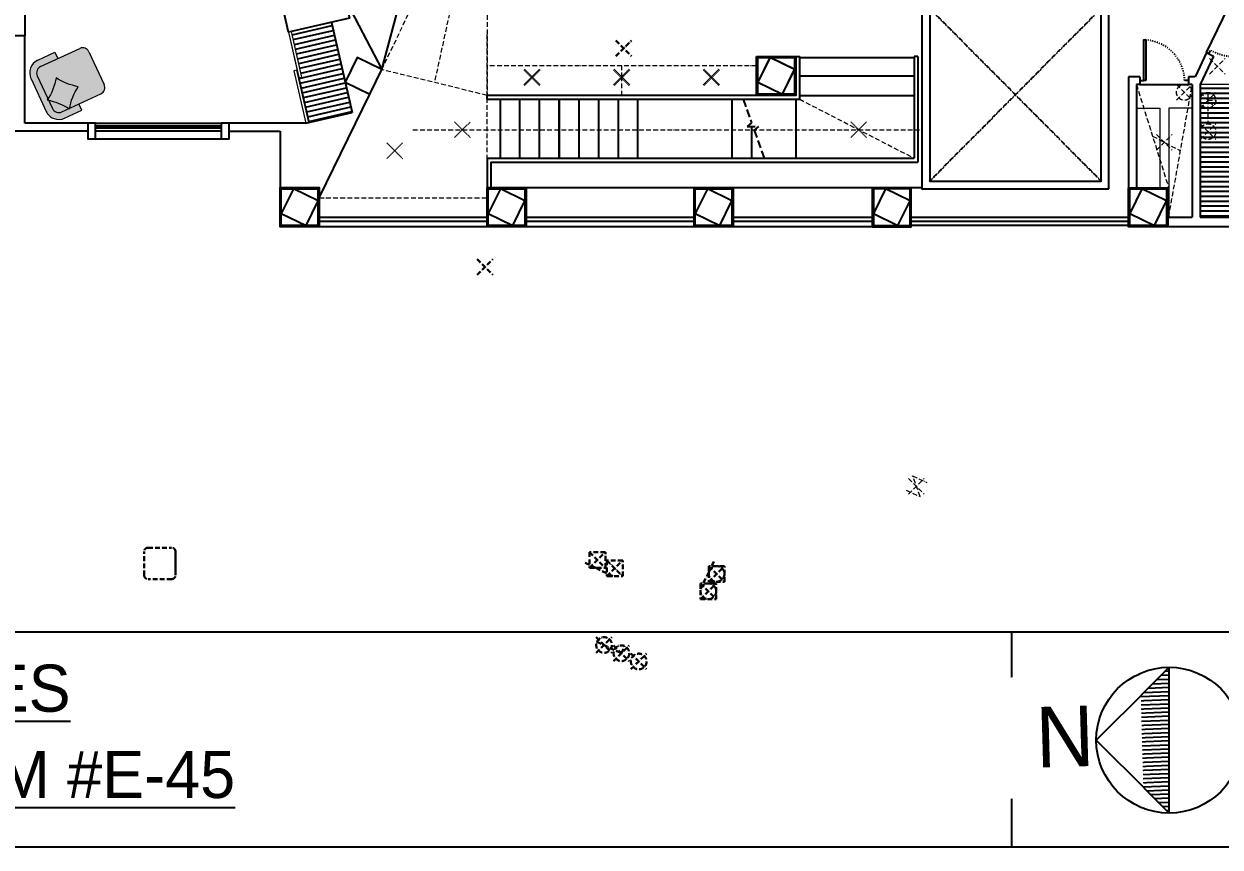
# Model space of a CAD drawing. Header units: millimetres. Extents: x -16811 to 32579, y 147992 to 176118.
# Drawn here: x -2039 to 13206, y 148017 to 158508 of the extents above; entities that cross this region are included whole.
import ezdxf

# ---------------------------------------------------------------- set-up
doc = ezdxf.new("R2010")
doc.units = ezdxf.units.MM
doc.header["$MEASUREMENT"] = 0
doc.header["$PDMODE"] = 3
doc.header["$PDSIZE"] = 100
for name, pattern in [('ACAD_ISO02W100', [15, 12, -3]), ('ACAD_ISO03W100', [30, 12, -18]), ('ACAD_ISO10W100', [18, 12, -3, 0, -3]), ('HIDDEN2', [0.14, 0.1, -0.04])]:
    doc.linetypes.add(name, pattern=pattern)
doc.layers.get('0').update_dxf_attribs({"color": 6, "linetype": 'ACAD_ISO10W100', "lineweight": 30, "plot": 0})
for name, color, linetype, lineweight, plot in [('0[2345]', 6, 'ACAD_ISO10W100', 30, False), ('0[234]', 6, 'ACAD_ISO10W100', 30, False), ('0[345]', 6, 'ACAD_ISO10W100', 30, False), ('0[34]', 6, 'ACAD_ISO10W100', 30, False)]:
    doc.layers.add(name, color=color, linetype=linetype, lineweight=lineweight, plot=plot)
for name, color, linetype, lineweight in [('Column[12345]', 7, 'Continuous', 25), ('Furniture[2345]', 7, 'Continuous', 20), ('Furniture[34]', 7, 'Continuous', 20), ('Wall.Furniture[2345]', 7, 'Continuous', 20), ('Wall.Furniture[34]', 7, 'Continuous', 20)]:
    doc.layers.add(name, color=color, linetype=linetype, lineweight=lineweight)
for name, color, linetype in [('Door[34]', 8, 'Continuous'), ('Elevation[34]', 8, 'Continuous'), ('Elevator[12345]', 8, 'Continuous'), ('Elevator[24]', 8, 'Continuous'), ('Glass[1234]', 132, 'ACAD_ISO02W100'), ('Glass[2345]', 132, 'ACAD_ISO02W100'), ('Hatching[2345]', 7, 'Continuous'), ('Hatching[34]', 7, 'Continuous'), ('Wall[12345]', 7, 'Continuous'), ('Wall[2345]', 7, 'Continuous'), ('Wall[34]', 7, 'Continuous'), ('Window[1234]', 8, 'Continuous'), ('Window[2345]', 8, 'Continuous')]:
    doc.layers.add(name, color=color, linetype=linetype)
doc.layers.add('TEXT.layout', color=7, linetype='Continuous', true_color=0x43484c)
doc.styles.get("Standard").update_dxf_attribs({"font": 'stylu.ttf'})

msp = doc.modelspace()

# ---------------------------------------------------------------- hatches: boundary and pattern name
at = {"ltscale": 5}
h = msp.add_hatch(color=256, dxfattribs=at)
h.set_gradient(color1=(255, 255, 255), color2=(212, 212, 212), one_color=1, tint=0.83, name='HEMISPHERICAL')
h.paths.add_polyline_path([(-107, 151482), (-107, 151782)])
at = {"layer": 'Hatching[2345]'}
h = msp.add_hatch(dxfattribs=at)
h.set_pattern_fill('LINE', color=252, scale=500, angle=13, style=0)
h.paths.add_polyline_path([(2144, 157377), (1596, 157251), (1465, 157822), (1503, 157830), (1370, 158411), (1880, 158528)])
h = msp.add_hatch(color=254, dxfattribs=at)
h.set_gradient(color1=(249, 237, 210), color2=(246, 230, 192), rotation=180, one_color=1, tint=0.86, name='INVSPHERICAL')
h.paths.add_polyline_path([(-1521, 157306, -0.41452), (-1756, 157393, 0.000261), (-1756, 157393), (-1949, 157810, -0.414214), (-1863, 158045), (-1644, 158147), (-1607, 158067), (-1826, 157965, 0.414219), (-1869, 157847), (-1733, 157553, -0.006255), (-1742, 157539, -0.005783), (-1724, 157535), (-1676, 157430, 0.414214), (-1558, 157387), (-1466, 157429, -0.002396), (-1459, 157425, -0.002695), (-1458, 157433), (-1338, 157489), (-1301, 157408)])
h = msp.add_hatch(color=254, dxfattribs=at)
h.set_gradient(color1=(249, 237, 210), color2=(246, 230, 192), rotation=180, one_color=1, tint=0.86, name='INVSPHERICAL')
h.paths.add_polyline_path([(-1017, 157735, -0.413316), (-1059, 157618), (-1458, 157433, -0.103147), (-1346, 157708, -0.103741), (-1629, 157822, -0.10483), (-1733, 157553), (-1869, 157847, -0.414209), (-1826, 157965), (-1328, 158196, -0.412595), (-1210, 158153)])
h.paths.add_polyline_path([(-1466, 157429), (-1558, 157387, -0.414011), (-1676, 157430, -0.000047), (-1676, 157430, -0.00006), (-1676, 157430, -0.000066), (-1676, 157430), (-1724, 157535, -0.088386)])
h = msp.add_hatch(color=155, dxfattribs=at)
h.set_gradient(color1=(77, 116, 179), color2=(119, 149, 197), one_color=1, tint=0.62, name='SPHERICAL')
h.paths.add_polyline_path([(-1629, 157822, -0.111158), (-1742, 157539, -0.096635), (-1459, 157425, -0.105872), (-1346, 157708, -0.103741)])
h = msp.add_hatch(color=9, dxfattribs=at)
h.set_gradient(color1=(208, 197, 154), color2=(213, 203, 165), one_color=1, tint=0.74, name='SPHERICAL')
h.paths.add_polyline_path([(-1459, 157425, 0.055292), (-1616, 157504), (-1616, 157465, -0.045732), (-1483, 157407), (-1429, 157407, -0.095635), (-1321, 157661, -0.016586), (-1370, 157671, 0.090586)])
h.paths.add_polyline_path([(-1483, 157407, -0.017765), (-1435, 157378, -0.010134), (-1429, 157407)])
h.paths.add_polyline_path([(-1694, 157528, -0.015706), (-1718, 157491, -0.032885), (-1616, 157465), (-1616, 157504, 0.025567)])
at = {"layer": 'Hatching[34]'}
h = msp.add_hatch(dxfattribs=at)
h.set_pattern_fill('LINE', color=8, scale=500, style=0)
h.paths.add_polyline_path([(13512, 156991), (13551, 156991), (13551, 157735), (12951, 157735), (12951, 156045), (13512, 156045)])
at = {"layer": 'TEXT.layout'}
h = msp.add_hatch(dxfattribs=at)
h.set_pattern_fill('ANSI31', color=30, scale=417.652427, angle=317.2952, style=0)
h.set_pattern_definition([(2.29516, (175417.947, 113475.54), (-2.090735, 52.164672), [])])
h.paths.add_polyline_path([(12557, 150308), (11628, 149379), (12557, 148450)])

# ---------------------------------------------------------------- linework, layer by layer
at = {"ltscale": 5}
for p, q in [((5249, 151574), (5103, 151645)), ((5249, 151574), (5466, 151469)), ((6689, 151520), (6760, 151666)), ((6584, 151303), (6689, 151520)), ((5264, 150634), (5576, 150487)), ((5576, 150487), (5619, 150577))]:
    msp.add_line(p, q, dxfattribs=at)
msp.add_lwpolyline([(-107, 151482), (-107, 151782), (-107, 151482, -0.414214), (-157, 151432), (-457, 151432, -0.414214), (-507, 151482), (-507, 151782, -0.414214), (-457, 151832), (-157, 151832, -0.414214), (-107, 151782)], format="xyb", dxfattribs=at)
for points in [[(5171, 151774), (5171, 151574), (5371, 151574), (5371, 151774)], [(5392, 151669), (5392, 151469), (5592, 151469), (5592, 151669)], [(6889, 151598), (6689, 151598), (6689, 151398), (6889, 151398)], [(6784, 151377), (6584, 151377), (6584, 151177), (6784, 151177)]]:
    msp.add_lwpolyline(points, close=True, dxfattribs=at)
for centre in [(6789, 151498), (6684, 151277), (5355, 150592), (5576, 150487), (5797, 150382)]:
    msp.add_circle(centre, 100, dxfattribs=at)
for p in [(5271, 151674), (5492, 151569), (6789, 151498), (6684, 151277), (5355, 150592), (5576, 150487), (5797, 150382)]:
    msp.add_point(p, dxfattribs=at)
at = {"layer": '0[2345]', "lineweight": 0, "ltscale": 5}
for p, q in [((3594, 159610), (3193, 157762)), ((3863, 156421), (3863, 158406)), ((1723, 156291), (3863, 156291))]:
    msp.add_line(p, q, dxfattribs=at)
msp.add_lwpolyline([(3863, 157597), (2523, 157926), (3325, 159610), (3863, 159610)], close=True, dxfattribs=at)
at = {"layer": '0[2345]', "lineweight": 0}
for p in [(3550, 157159), (2685, 156891)]:
    msp.add_point(p, dxfattribs=at)
at = {"layer": '0[234]', "lineweight": 0, "ltscale": 5}
for p, q in [((7294, 157972), (3863, 157972)), ((5581, 157828), (5581, 157972)), ((5581, 157597), (5581, 157828)), ((7848, 157547), (9305, 156797)), ((2919, 157159), (9405, 157159))]:
    msp.add_line(p, q, dxfattribs=at)
at = {"layer": '0[234]'}
for p in [(4435, 157828), (5578, 157828), (6722, 157828)]:
    msp.add_point(p, dxfattribs=at)
at = {"layer": '0[234]', "lineweight": 0}
msp.add_point((8601, 157159), dxfattribs=at)
at = {"layer": '0[345]', "ltscale": 5}
msp.add_point((5606, 158197), dxfattribs=at)
at = {"layer": '0[34]', "lineweight": 0, "ltscale": 5}
for p, q in [((12140, 157735), (12551, 156420)), ((12551, 156045), (12851, 157735)), ((12851, 156045), (12851, 157735)), ((13051, 157635), (13051, 157235)), ((13051, 157535), (13151, 157535)), ((12345, 157078), (12701, 156890)), ((9287, 152749), (9469, 152664)), ((9384, 152483), (9287, 152748)), ((9203, 152567), (9384, 152483))]:
    msp.add_line(p, q, dxfattribs=at)
for centre in [(12751, 157635), (13051, 157535), (13051, 157135)]:
    msp.add_circle(centre, 100, dxfattribs=at)
for p in [(13172, 157966), (12751, 157635), (13051, 157535), (13051, 157135), (12495, 156999), (9336, 152616)]:
    msp.add_point(p, dxfattribs=at)
at = {"layer": '0[34]', "ltscale": 5}
msp.add_point((3837, 155408), dxfattribs=at)
at = {"layer": 'Column[12345]'}
for points in [[(-2277, 159157), (-2027, 159157), (-2027, 158357), (-2277, 158357)], [(2055, 158825), (2112, 158581), (1332, 158402), (1276, 158646)], [(2055, 158825), (2112, 158581), (1332, 158402), (1276, 158646)], [(2055, 157766), (2369, 157612), (2523, 157926), (2209, 158080)], [(7314, 157766), (7629, 157612), (7783, 157926), (7468, 158080)], [(7316, 157765), (7631, 157611), (7785, 157925), (7470, 158079)], [(1241, 156091), (1556, 155938), (1710, 156252), (1395, 156406)], [(3879, 156091), (4193, 155938), (4347, 156252), (4033, 156406)], [(6517, 156091), (6831, 155938), (6985, 156252), (6671, 156406)], [(8787, 156091), (9101, 155938), (9255, 156252), (8941, 156406)], [(12055, 156091), (12369, 155938), (12523, 156252), (12209, 156406)]]:
    msp.add_lwpolyline(points, close=True, dxfattribs=at)
at = {"layer": 'Door[34]'}
for p, q in [((13034, 158142), (13410, 158927)), ((13064, 158127), (13086, 158170)), ((12185, 157785), (12235, 157785)), ((12185, 157735), (12805, 157735)), ((12805, 157785), (12755, 157785))]:
    msp.add_line(p, q, dxfattribs=at)
msp.add_lwpolyline([(12259, 157785), (12235, 157785), (12235, 158304), (12259, 158304)], close=True, dxfattribs=at)
at = {"layer": 'Door[34]', "linetype": 'ACAD_ISO03W100'}
for centre, radius, start, end in [((13437, 158850), 764, 242.6604, 332.6604), ((12223, 157772), 532, 1.4561, 88.68)]:
    msp.add_arc(centre, radius, start, end, dxfattribs=at)
at = {"layer": 'Elevation[34]', "color": 0}
for p, q in [((7798, 158094), (7848, 158094)), ((7848, 157547), (7848, 158094)), ((9305, 158094), (9305, 156797)), ((9355, 158094), (9355, 156747)), ((3863, 157547), (3863, 157597)), ((7299, 157597), (3863, 157597)), ((3863, 157547), (7848, 157547)), ((3863, 156797), (9305, 156797)), ((3863, 156797), (3863, 156421)), ((3913, 156747), (9355, 156747)), ((3913, 156747), (3913, 156421))]:
    msp.add_line(p, q, dxfattribs=at)
at = {"layer": 'Elevation[34]'}
for p, q in [((7848, 158080), (9305, 158080)), ((7848, 157846), (9305, 157847)), ((4033, 156797), (4033, 157547)), ((4283, 156797), (4283, 157547)), ((4533, 156797), (4533, 157547)), ((4783, 156797), (4783, 157547)), ((4783, 157547), (4783, 156797)), ((5033, 157547), (5033, 156797)), ((5283, 157547), (5283, 156797)), ((5533, 157547), (5533, 156797)), ((5783, 157547), (5783, 156797)), ((6985, 157547), (6985, 156797)), ((7798, 157547), (7798, 156797)), ((7848, 157597), (9305, 157597)), ((7235, 157201), (7235, 156797))]:
    msp.add_line(p, q, dxfattribs=at)
at = {"layer": 'Elevation[34]', "linetype": 'HIDDEN2', "ltscale": 1000}
msp.add_lwpolyline([(7128, 157547), (7235, 157248), (7179, 157202), (7325, 157201), (7269, 157154), (7396, 156797)], dxfattribs=at)
at = {"layer": 'Elevator[12345]', "linetype": 'HIDDEN2'}
for p, q in [((9505, 156505), (11690, 158705)), ((9505, 158705), (11690, 156505))]:
    msp.add_line(p, q, dxfattribs=at)
at = {"layer": 'Elevator[12345]', "color": 7}
for points in [[(11790, 156405), (11790, 158805), (9405, 158805), (9405, 156405), (11790, 156405)], [(11690, 158705), (9505, 158705), (9505, 156505), (11690, 156505)]]:
    msp.add_lwpolyline(points, close=True, dxfattribs=at)
at = {"layer": 'Elevator[24]'}
msp.add_line((2523, 157926), (3010, 159763), dxfattribs=at)
at = {"layer": 'Furniture[2345]'}
for p, q in [((-1863, 158045), (-1644, 158147)), ((-1644, 158147), (-1607, 158067)), ((-1949, 157810), (-1756, 157393)), ((-1869, 157847), (-1676, 157430)), ((-1301, 157408), (-1338, 157489)), ((-1521, 157306), (-1301, 157408))]:
    msp.add_line(p, q, dxfattribs=at)
for points in [[(1370, 158411), (1332, 158402), (1465, 157822), (1503, 157830)], [(1439, 157919), (1401, 157910), (1554, 157242), (1592, 157250)]]:
    msp.add_lwpolyline(points, close=True, dxfattribs=at)
for points in [[(-1826, 157965), (-1328, 158196)], [(-1210, 158153), (-1017, 157735)], [(-1558, 157387), (-1060, 157618)]]:
    msp.add_lwpolyline(points, dxfattribs=at)
at = {"layer": 'Furniture[2345]', "color": 250}
msp.add_lwpolyline([(-1742, 157539, -0.096635), (-1459, 157425, 0.055619), (-1459, 157425, -0.105872), (-1346, 157708, -0.103741), (-1629, 157822, -0.111158), (-1742, 157539, -45.055396)], format="xyb", dxfattribs=at)
at = {"layer": 'Furniture[2345]'}
for centre, radius, start, end in [((-1291, 158115), 88.6, 24.8861, 114.8861), ((-1789, 157884), 177, 114.8861, 204.8861), ((-1789, 157884), 88.6, 114.8861, 204.8861), ((-1097, 157698), 88.6, 294.8861, 24.8861), ((-1595, 157467), 177, 204.8861, 294.8861), ((-1595, 157467), 88.6, 204.8861, 294.8861)]:
    msp.add_arc(centre, radius, start, end, dxfattribs=at)
at = {"layer": 'Furniture[34]', "color": 7}
for points in [[(12140, 157435), (12440, 157435), (12440, 156420), (12140, 156420)], [(12851, 157435), (12551, 157435), (12551, 156045), (12851, 156045)]]:
    msp.add_lwpolyline(points, close=True, dxfattribs=at)
at = {"layer": 'Glass[1234]'}
for p, q in [((1723, 156045), (3863, 156045)), ((1723, 155996), (3863, 155996)), ((4361, 156045), (6502, 156045)), ((4361, 155996), (6502, 155996)), ((7000, 156045), (8772, 156045)), ((7000, 155996), (8772, 155996)), ((9270, 156045), (12040, 156045)), ((9270, 155996), (12040, 155996))]:
    msp.add_line(p, q, dxfattribs=at)
at = {"layer": 'Glass[2345]'}
for p, q in [((475, 157205), (-1125, 157205)), ((475, 157179), (-1125, 157179))]:
    msp.add_line(p, q, dxfattribs=at)
at = {"layer": 'TEXT.layout', "color": 0, "linetype": 'ByBlock'}
for p, q in [((-15767, 150760), (24122, 150760)), ((10549, 150760), (10549, 148017))]:
    msp.add_line(p, q, dxfattribs=at)
at = {"layer": 'TEXT.layout'}
msp.add_line((12557, 148450), (12557, 150308), dxfattribs=at)
at = {"layer": 'TEXT.layout', "color": 0, "linetype": 'ByBlock'}
msp.add_lwpolyline([(-15767, 176118), (24122, 176118), (24122, 148017), (-15767, 148017)], close=True, dxfattribs=at)
at = {"layer": 'Wall.Furniture[2345]'}
msp.add_line((1332, 158402), (1596, 157251), dxfattribs=at)
at = {"layer": 'Wall.Furniture[34]'}
msp.add_line((13551, 157735), (12951, 157735), dxfattribs=at)
at = {"layer": 'Wall[12345]'}
for points in [[(7299, 158094), (7798, 158094), (7798, 157597), (7299, 157597)], [(7314, 158079), (7783, 158079), (7783, 157612), (7314, 157612)], [(1225, 156421), (1723, 156421), (1723, 155923), (1225, 155923)], [(3863, 156421), (4361, 156421), (4361, 155923), (3863, 155923)], [(6502, 156420), (7000, 156420), (7000, 155923), (6502, 155923)], [(9270, 156420), (8772, 156420), (8772, 155923), (9270, 155923)], [(12040, 156420), (12538, 156420), (12538, 155923), (12040, 155923)], [(1240, 156406), (1708, 156406), (1708, 155938), (1240, 155938)], [(3878, 156406), (4346, 156406), (4346, 155938), (3878, 155938)], [(6517, 156405), (6985, 156405), (6985, 155938), (6517, 155938)], [(9255, 156405), (8787, 156405), (8787, 155938), (9255, 155938)], [(12055, 156405), (12523, 156405), (12523, 155938), (12055, 155938)]]:
    msp.add_lwpolyline(points, close=True, dxfattribs=at)
at = {"layer": 'Wall[2345]'}
for p, q in [((1635, 159634), (2523, 157926)), ((1880, 158528), (2144, 157377)), ((-2027, 157242), (-2027, 158357)), ((-2027, 157242), (-2027, 158357)), ((1723, 156291), (2369, 157612)), ((3863, 157547), (3863, 157597)), ((1554, 157242), (2144, 157377)), ((-1225, 157242), (-2027, 157242)), ((-1225, 157242), (-2027, 157242)), ((1554, 157242), (575, 157242)), ((-1225, 157142), (-3477, 157142)), ((575, 157142), (1225, 157142)), ((1225, 157142), (1225, 156421))]:
    msp.add_line(p, q, dxfattribs=at)
at = {"layer": 'Wall[2345]', "lineweight": 0, "ltscale": 5}
msp.add_line((7299, 157597), (3863, 157597), dxfattribs=at)
at = {"layer": 'Wall[2345]'}
for points in [[(-1125, 157242), (-1225, 157242), (-1225, 157042), (-1125, 157042)], [(-1125, 157242), (-1225, 157242), (-1225, 157042), (-1125, 157042)], [(475, 157042), (575, 157042), (575, 157242), (475, 157242)]]:
    msp.add_lwpolyline(points, close=True, dxfattribs=at)
at = {"layer": 'Wall[34]'}
for p, q in [((7798, 158094), (7798, 157597)), ((9355, 158094), (9305, 158094)), ((13034, 158142), (12888, 157835)), ((13124, 158099), (12951, 157735)), ((13034, 158142), (13124, 158099)), ((12040, 157835), (12040, 156420)), ((12185, 157835), (12040, 157835)), ((12185, 157835), (12185, 157735)), ((12805, 157835), (12805, 157735)), ((12888, 157835), (12805, 157835)), ((12185, 157735), (12140, 157735)), ((12140, 157735), (12140, 156420)), ((12851, 157735), (12805, 157735)), ((12851, 157735), (12851, 156045)), ((12851, 157735), (12851, 156045)), ((12951, 157735), (12951, 156045)), ((4361, 156421), (9405, 156421)), ((12538, 156045), (12851, 156045)), ((12951, 156045), (14867, 156045)), ((14867, 155923), (12538, 155923))]:
    msp.add_line(p, q, dxfattribs=at)
at = {"layer": 'Window[1234]'}
for p, q in [((3863, 155923), (1723, 155923)), ((6502, 155923), (4361, 155923)), ((8772, 155923), (7000, 155923)), ((12040, 155938), (9270, 155938))]:
    msp.add_line(p, q, dxfattribs=at)
at = {"layer": 'Window[2345]'}
for p, q in [((-1125, 157242), (475, 157242)), ((475, 157142), (-1125, 157142)), ((-1125, 157042), (475, 157042))]:
    msp.add_line(p, q, dxfattribs=at)

# ---------------------------------------------------------------- texts
at = {"layer": 'TEXT.layout', "insert": (-10182, 150342), "char_height": 600, "width": 21104.48, "attachment_point": 1}
msp.add_mtext('{\\LS. SUKHUNVIT SUITES}', dxfattribs=at)
at = {"layer": 'TEXT.layout', "ltscale": 5, "insert": (-10182, 149242), "char_height": 600, "width": 20000, "attachment_point": 1}
msp.add_mtext('{\\LELECTRICAL SYSTEM #E-45}', dxfattribs=at)

# ---------------------------------------------------------------- next in the draw order: texts
at = {"layer": 'TEXT.layout', "insert": (10867, 149030), "char_height": 771, "width": 967.16, "attachment_point": 3, "rotation": 181.6095, "bg_fill": 2}
msp.add_mtext('N', dxfattribs=at)

# ---------------------------------------------------------------- next in the draw order: linework, layer by layer
at = {"layer": 'TEXT.layout'}
for p, q in [((12557, 150308), (11628, 149379)), ((11628, 149379), (12557, 148450))]:
    msp.add_line(p, q, dxfattribs=at)
msp.add_circle((12557, 149379), 929, dxfattribs=at)

doc.saveas('drawing.dxf')
